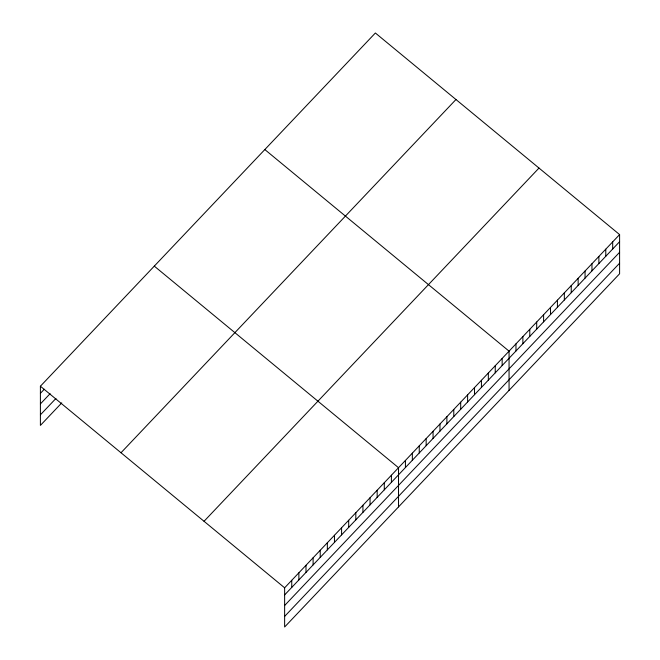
<?xml version="1.0" encoding="UTF-8"?>
<svg xmlns="http://www.w3.org/2000/svg" width="660" height="660" viewBox="0 0 660 660"><rect width="100%" height="100%" fill="white"/><g stroke="black" fill="none" stroke-linecap="round" stroke-linejoin="round"><path stroke-width="0.99" d="M619.6 234.589L284.633 587.812L284.633 627L619.6 273.776L619.6 234.589L375.367 33L40.4 386.224L40.4 425.411L61.759 402.889M40.4 393.335L44.286 389.243M40.4 403.92L50.111 393.682M40.4 414.826L55.935 398.45M121.003 452.752L455.961 99.528M204.039 521.293L538.997 168.069M284.633 594.924L619.6 241.709M284.633 605.509L619.6 252.285M284.633 616.415L619.6 263.191M264.825 149.564L509.058 351.153L509.058 390.34M154.292 266.128L398.524 467.717L398.524 506.905M40.4 386.224L284.633 587.812M612.686 241.873L612.686 248.993M605.781 249.166L605.781 256.278M598.876 256.451L598.876 263.563M591.962 263.736L591.962 270.847M585.057 271.021L585.057 278.132M578.143 278.305L578.143 285.417M571.238 285.59L571.238 292.702M564.333 292.875L564.333 299.986M557.419 300.16L557.419 307.271M550.514 307.445L550.514 314.556M543.601 314.729L543.601 321.841M536.695 322.014L536.695 329.125M529.79 329.299L529.79 336.41M522.877 336.584L522.877 343.695M515.971 343.868L515.971 350.98M502.153 358.438L502.153 365.558M495.239 365.722L495.239 372.842M488.334 373.007L488.334 380.127M481.429 380.3L481.429 387.412M474.515 387.585L474.515 394.697M467.61 394.87L467.61 401.981M460.696 402.154L460.696 409.266M453.791 409.439L453.791 416.551M446.886 416.724L446.886 423.835M439.972 424.009L439.972 431.12M433.067 431.293L433.067 438.405M426.154 438.578L426.154 445.69M419.248 445.863L419.248 452.974M412.343 453.148L412.343 460.259M405.43 460.433L405.43 467.544M391.405 475.225L391.405 482.336M384.285 482.732L384.285 489.844M377.165 490.24L377.165 497.351M370.054 497.739L370.054 504.859M362.934 505.246L362.934 512.358M355.814 512.754L355.814 519.865M348.695 520.261L348.695 527.373M341.583 527.769L341.583 534.88M334.463 535.277L334.463 542.388M327.343 542.776L327.343 549.895M320.224 550.283L320.224 557.395M313.104 557.791L313.104 564.902M305.992 565.298L305.992 572.41M298.873 572.806L298.873 579.917M291.753 580.305L291.753 587.425"/></g></svg>
